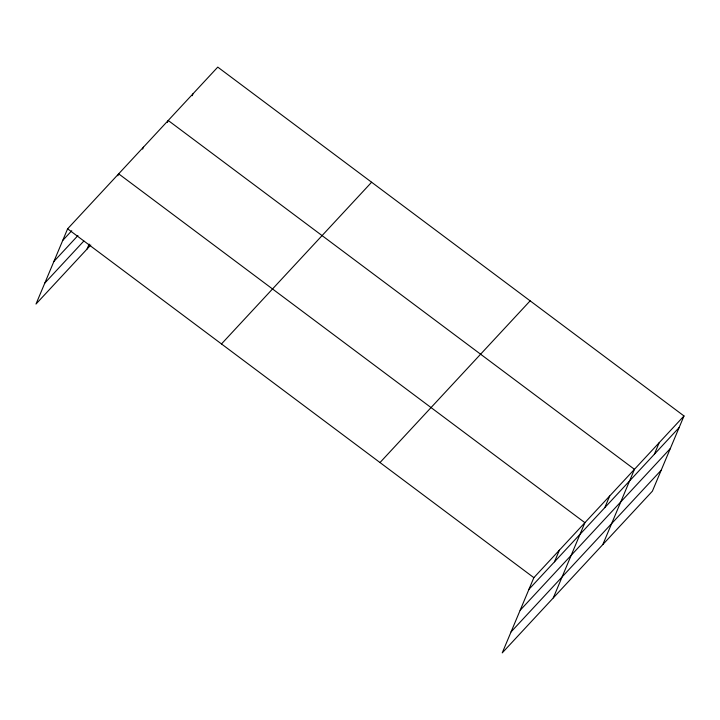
<?xml version="1.0" encoding="UTF-8"?>
<svg xmlns="http://www.w3.org/2000/svg" width="720" height="720" viewBox="0 0 720 720"><rect width="100%" height="100%" fill="white"/><g stroke="black" fill="none" stroke-linecap="round" stroke-linejoin="round"><path stroke-width="1.08" d="M684 415.962L533.853 577.665L502.236 652.887L652.383 491.184L684 415.962L217.764 67.113L67.617 228.816L36 304.038L90.801 245.016M87.048 249.057L89.145 244.062M117.855 175.779L118.665 173.835L584.901 522.684L553.284 597.906M142.623 149.094L143.442 147.159M167.4 122.418L168.219 120.474L634.455 469.323L602.829 544.545M192.177 95.733L192.987 93.789M554.49 561.816L559.377 550.179M604.791 507.645L609.678 496.008M654.336 454.275L659.223 442.638M62.73 240.453L71.739 230.751M53.91 261.441L77.931 235.566M44.82 283.059L83.853 241.011M221.481 343.944L371.619 182.232M379.998 462.546L530.145 300.843M528.966 589.302L679.104 427.599M520.146 610.29L670.284 448.578M511.056 631.908L661.203 470.196M67.617 228.816L533.853 577.665"/></g></svg>
